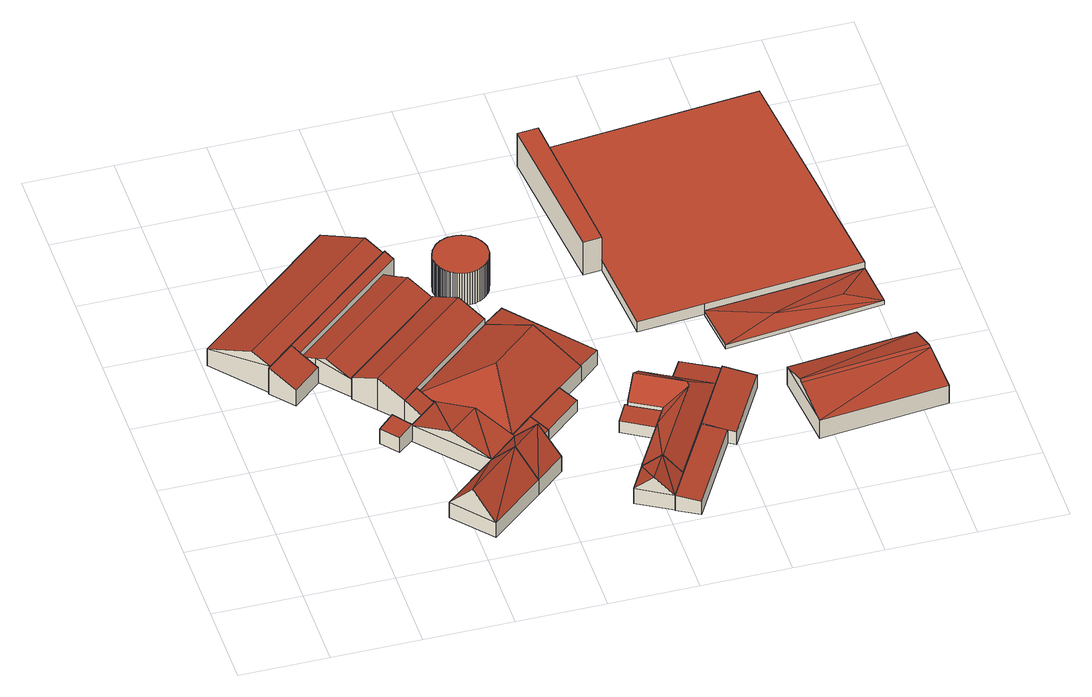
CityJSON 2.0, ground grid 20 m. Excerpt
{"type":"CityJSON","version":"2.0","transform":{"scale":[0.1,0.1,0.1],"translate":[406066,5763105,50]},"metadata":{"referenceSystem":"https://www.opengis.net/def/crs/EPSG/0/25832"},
"CityObjects":{
"building1":{"type":"Building","attributes":{"Gemeindeschluessel":"05515000","Geometrietyp2DReferenz":"3000","function":"31001_2700","roofType":"2100","measuredHeight":4.45},"geometry":[{"type":"Solid","lod":"2","boundaries":[[[[0,1,2,3]],[[4,5,1,0]],[[6,7,5,4]],[[8,9,7,6]],[[3,2,9,8]],[[6,4,0,3,8]],[[1,5,7,9,2]]]],"semantics":{"surfaces":[{"type":"WallSurface"},{"type":"RoofSurface"},{"type":"GroundSurface"}],"values":[[0,0,0,0,0,1,2]]}}]},
"building2":{"type":"Building","attributes":{"Gemeindeschluessel":"05515000","Geometrietyp2DReferenz":"3000","function":"31001_2700","roofType":"3100","measuredHeight":9.24},"geometry":[{"type":"Solid","lod":"2","boundaries":[[[[10,11,12,13]],[[14,15,11,10]],[[16,17,15,14]],[[13,12,17,16]],[[10,18,14]],[[16,19,13]],[[13,19,18,10]],[[14,18,19,16]],[[11,15,17,12]]]],"semantics":{"surfaces":[{"type":"WallSurface"},{"type":"RoofSurface"},{"type":"GroundSurface"}],"values":[[0,0,0,0,0,0,1,1,2]]}}]},
"building3":{"type":"Building","attributes":{"Gemeindeschluessel":"05515000","Geometrietyp2DReferenz":"3000","function":"51009_1610"},"children":["building3-1","building3-2"]},
"building3-1":{"type":"BuildingPart","attributes":{"roofType":"2100","measuredHeight":7.22},"parents":["building3"],"geometry":[{"type":"Solid","lod":"2","boundaries":[[[[16,20,21,22]],[[23,24,20,16]],[[25,26,27,28]],[[29,30,26,25]],[[22,21,30,29]],[[25,28,23,16,22,29]],[[20,24,27,26,30,21]],[[27,24,23,28]]]],"semantics":{"surfaces":[{"type":"WallSurface"},{"type":"RoofSurface"},{"type":"GroundSurface"},{"type":"ClosureSurface"}],"values":[[0,0,0,0,0,1,2,3]]}}]},
"building3-2":{"type":"BuildingPart","attributes":{"roofType":"2100","measuredHeight":7.38},"parents":["building3"],"geometry":[{"type":"Solid","lod":"2","boundaries":[[[[28,27,31,32]],[[33,34,24,23,35]],[[36,37,34,33]],[[32,31,37,36]],[[33,35,28,32,36]],[[27,24,34,37,31]],[[28,35,23]],[[24,27,28,23]]]],"semantics":{"surfaces":[{"type":"WallSurface"},{"type":"RoofSurface"},{"type":"GroundSurface"},{"type":"ClosureSurface"}],"values":[[0,0,0,0,1,2,0,3]]}}]},
"building4":{"type":"Building","attributes":{"Gemeindeschluessel":"05515000","Geometrietyp2DReferenz":"3000","function":"31001_1000","roofType":"3100","measuredHeight":10.42},"address":[{"country":"Germany","locality":"Münster","thoroughfareNumber":"65","thoroughfareName":"Coermühle"}],"geometry":[{"type":"Solid","lod":"2","boundaries":[[[[38,39,40,41]],[[42,43,39,38]],[[44,45,43,42]],[[41,40,45,44]],[[38,46,42]],[[44,47,41]],[[38,41,47]],[[47,46,38]],[[46,47,44]],[[44,42,46]],[[39,43,45,40]]]],"semantics":{"surfaces":[{"type":"WallSurface"},{"type":"RoofSurface"},{"type":"GroundSurface"}],"values":[[0,0,0,0,0,0,1,1,1,1,2]]}}]},
"building5":{"type":"Building","attributes":{"Gemeindeschluessel":"05515000","Geometrietyp2DReferenz":"3000","function":"51009_1610","roofType":"2100","measuredHeight":5.59},"geometry":[{"type":"Solid","lod":"2","boundaries":[[[[48,49,50,51]],[[52,53,49,48]],[[54,55,53,52]],[[51,50,55,54]],[[52,48,51,54]],[[49,53,55,50]]]],"semantics":{"surfaces":[{"type":"WallSurface"},{"type":"RoofSurface"},{"type":"GroundSurface"}],"values":[[0,0,0,0,1,2]]}}]},
"building6":{"type":"Building","attributes":{"Gemeindeschluessel":"05515000","Geometrietyp2DReferenz":"3000","function":"31001_2700","roofType":"5000","measuredHeight":7.55},"geometry":[{"type":"Solid","lod":"2","boundaries":[[[[56,57,58,59]],[[60,61,57,56]],[[62,63,61,60]],[[64,65,63,62]],[[66,67,65,64]],[[59,58,67,66]],[[68,60,56,59,66,69]],[[68,69,64,62]],[[60,68,62]],[[64,69,66]],[[57,61,63,65,67,58]]]],"semantics":{"surfaces":[{"type":"WallSurface"},{"type":"RoofSurface"},{"type":"GroundSurface"}],"values":[[0,0,0,0,0,0,1,1,0,0,2]]}}]},
"building7":{"type":"Building","attributes":{"Gemeindeschluessel":"05515000","Geometrietyp2DReferenz":"3000","function":"31001_2700","roofType":"3100","measuredHeight":10.28},"geometry":[{"type":"Solid","lod":"2","boundaries":[[[[70,71,45,44]],[[72,73,71,70]],[[41,40,73,72]],[[44,45,40,41]],[[70,74,72]],[[41,75,44]],[[75,74,70]],[[70,44,75]],[[41,72,74]],[[74,75,41]],[[71,73,40,45]]]],"semantics":{"surfaces":[{"type":"WallSurface"},{"type":"RoofSurface"},{"type":"GroundSurface"}],"values":[[0,0,0,0,0,0,1,1,1,1,2]]}}]},
"building8":{"type":"Building","attributes":{"Gemeindeschluessel":"05515000","Geometrietyp2DReferenz":"3000","function":"31001_2700"},"children":["building8-1","building8-2","building8-3"]},
"building8-1":{"type":"BuildingPart","attributes":{"roofType":"5000","measuredHeight":9.92},"parents":["building8"],"geometry":[{"type":"Solid","lod":"2","boundaries":[[[[76,77,78,79]],[[80,81,82,83,84]],[[83,82,85,86,87,88]],[[88,89,79,90,84,83]],[[89,76,79]],[[89,88,87,76]],[[80,84,91]],[[80,91,81]],[[92,93,94,95,96,97,98,99,78,77]],[[87,92,77,76]],[[86,93,92,87]],[[85,94,93,86]],[[82,95,94,85]],[[91,97,96,81]],[[84,98,97,91]],[[79,78,99,90]],[[95,82,81,96]],[[98,84,90,99]]]],"semantics":{"surfaces":[{"type":"WallSurface"},{"type":"RoofSurface"},{"type":"GroundSurface"},{"type":"ClosureSurface"}],"values":[[0,1,1,1,0,0,0,0,2,0,0,0,0,0,0,0,3,3]]}}]},
"building8-2":{"type":"BuildingPart","attributes":{"roofType":"3100","measuredHeight":8.81},"parents":["building8"],"geometry":[{"type":"Solid","lod":"2","boundaries":[[[[48,100,98,52]],[[101,102,100,48]],[[103,104,102,101]],[[105,106,104,103]],[[107,108,106,105]],[[109,90,99,108,107]],[[98,84,52]],[[105,103,101,107]],[[48,52,109,107,101]],[[100,102,104,106,108,99,98]],[[84,90,109,52]],[[98,99,90,84]]]],"semantics":{"surfaces":[{"type":"WallSurface"},{"type":"RoofSurface"},{"type":"GroundSurface"},{"type":"ClosureSurface"}],"values":[[0,0,0,0,0,0,0,1,1,2,0,3]]}}]},
"building8-3":{"type":"BuildingPart","attributes":{"roofType":"3100","measuredHeight":7.52},"parents":["building8"],"geometry":[{"type":"Solid","lod":"2","boundaries":[[[[110,111,112,44]],[[113,114,111,110]],[[115,116,114,113]],[[117,81,96,116,115]],[[70,118,95,82,119]],[[44,112,118,70]],[[70,120,121,44]],[[44,121,122]],[[121,117,122]],[[115,113,110,122,117]],[[122,110,44]],[[120,70,119]],[[121,120,119,117]],[[111,114,116,96,95,118,112]],[[81,117,119,82]],[[95,96,81,82]]]],"semantics":{"surfaces":[{"type":"WallSurface"},{"type":"RoofSurface"},{"type":"GroundSurface"},{"type":"ClosureSurface"}],"values":[[0,0,0,0,0,0,1,1,1,1,0,0,0,2,0,3]]}}]},
"building9":{"type":"Building","attributes":{"Gemeindeschluessel":"05515000","Geometrietyp2DReferenz":"3000","function":"51009_1610","roofType":"2100","measuredHeight":4.22},"geometry":[{"type":"Solid","lod":"2","boundaries":[[[[119,123,124,125]],[[126,127,123,119]],[[128,129,127,126]],[[130,131,129,128]],[[125,124,131,130]],[[128,126,119,125,130]],[[123,127,129,131,124]]]],"semantics":{"surfaces":[{"type":"WallSurface"},{"type":"RoofSurface"},{"type":"GroundSurface"}],"values":[[0,0,0,0,0,1,2]]}}]},
"building10":{"type":"Building","attributes":{"Gemeindeschluessel":"05515000","Geometrietyp2DReferenz":"3000","function":"31001_2700","roofType":"2100","measuredHeight":4.44},"geometry":[{"type":"Solid","lod":"2","boundaries":[[[[132,133,134,135]],[[128,136,133,132]],[[126,137,136,128]],[[135,134,137,126]],[[128,132,135,126]],[[133,136,137,134]]]],"semantics":{"surfaces":[{"type":"WallSurface"},{"type":"RoofSurface"},{"type":"GroundSurface"}],"values":[[0,0,0,0,1,2]]}}]},
"building11":{"type":"Building","attributes":{"Gemeindeschluessel":"05515000","Geometrietyp2DReferenz":"3000","function":"31001_2000","roofType":"3100","measuredHeight":8.17},"geometry":[{"type":"Solid","lod":"2","boundaries":[[[[138,139,140,141]],[[142,143,139,138]],[[144,145,143,142]],[[141,140,145,144]],[[138,146,142]],[[144,147,141]],[[138,141,147]],[[147,146,138]],[[146,147,144]],[[144,142,146]],[[139,143,145,140]]]],"semantics":{"surfaces":[{"type":"WallSurface"},{"type":"RoofSurface"},{"type":"GroundSurface"}],"values":[[0,0,0,0,0,0,1,1,1,1,2]]}}]},
"building12":{"type":"Building","attributes":{"Gemeindeschluessel":"05515000","Geometrietyp2DReferenz":"3000","function":"51003_1201","roofType":"1000","measuredHeight":9},"geometry":[{"type":"Solid","lod":"2","boundaries":[[[[148,149,150,151]],[[152,153,149,148]],[[154,155,153,152]],[[156,157,155,154]],[[158,159,157,156]],[[160,161,159,158]],[[162,163,161,160]],[[164,165,163,162]],[[166,167,165,164]],[[168,169,167,166]],[[170,171,169,168]],[[172,173,171,170]],[[174,175,173,172]],[[176,177,175,174]],[[178,179,177,176]],[[180,181,179,178]],[[182,183,181,180]],[[184,185,183,182]],[[186,187,185,184]],[[188,189,187,186]],[[190,191,189,188]],[[192,193,191,190]],[[194,195,193,192]],[[196,197,195,194]],[[198,199,197,196]],[[200,201,199,198]],[[202,203,201,200]],[[204,205,203,202]],[[206,207,205,204]],[[208,209,207,206]],[[210,211,209,208]],[[212,213,211,210]],[[214,215,213,212]],[[216,217,215,214]],[[218,219,217,216]],[[220,221,219,218]],[[222,223,221,220]],[[224,225,223,222]],[[226,227,225,224]],[[228,229,227,226]],[[230,231,229,228]],[[232,233,231,230]],[[234,235,233,232]],[[236,237,235,234]],[[238,239,237,236]],[[240,241,239,238]],[[242,243,241,240]],[[244,245,243,242]],[[246,247,245,244]],[[248,249,247,246]],[[250,251,249,248]],[[252,253,251,250]],[[254,255,253,252]],[[256,257,255,254]],[[258,259,257,256]],[[260,261,259,258]],[[262,263,261,260]],[[264,265,263,262]],[[266,267,265,264]],[[268,269,267,266]],[[270,271,269,268]],[[272,273,271,270]],[[274,275,273,272]],[[276,277,275,274]],[[278,279,277,276]],[[280,281,279,278]],[[282,283,281,280]],[[284,285,283,282]],[[286,287,285,284]],[[288,289,287,286]],[[290,291,289,288]],[[292,293,291,290]],[[294,295,293,292]],[[296,297,295,294]],[[298,299,297,296]],[[300,301,299,298]],[[302,303,301,300]],[[151,150,303,302]],[[300,298,296,294,292,290,288,286,284,282,280,278,276,274,272,270,268,266,264,262,260,258,256,254,252,250,248,246,244,242,240,238,236,234,232,230,228,226,224,222,220,218,216,214,212,210,208,206,204,202,200,198,196,194,192,190,188,186,184,182,180,178,176,174,172,170,168,166,164,162,160,158,156,154,152,148,151,302]],[[149,153,155,157,159,161,163,165,167,169,171,173,175,177,179,181,183,185,187,189,191,193,195,197,199,201,203,205,207,209,211,213,215,217,219,221,223,225,227,229,231,233,235,237,239,241,243,245,247,249,251,253,255,257,259,261,263,265,267,269,271,273,275,277,279,281,283,285,287,289,291,293,295,297,299,301,303,150]]]],"semantics":{"surfaces":[{"type":"WallSurface"},{"type":"RoofSurface"},{"type":"GroundSurface"}],"values":[[0,0,0,0,0,0,0,0,0,0,0,0,0,0,0,0,0,0,0,0,0,0,0,0,0,0,0,0,0,0,0,0,0,0,0,0,0,0,0,0,0,0,0,0,0,0,0,0,0,0,0,0,0,0,0,0,0,0,0,0,0,0,0,0,0,0,0,0,0,0,0,0,0,0,0,0,0,0,1,2]]}}]},
"building13":{"type":"Building","attributes":{"Gemeindeschluessel":"05515000","Geometrietyp2DReferenz":"3000","function":"31001_2700","roofType":"2100","measuredHeight":4.55},"geometry":[{"type":"Solid","lod":"2","boundaries":[[[[304,305,78,306]],[[307,308,305,304]],[[309,92,308,307]],[[310,77,92,309]],[[306,78,77,310]],[[309,307,304,306,310]],[[305,308,92,77,78]]]],"semantics":{"surfaces":[{"type":"WallSurface"},{"type":"RoofSurface"},{"type":"GroundSurface"}],"values":[[0,0,0,0,0,1,2]]}}]},
"building14":{"type":"Building","attributes":{"Gemeindeschluessel":"05515000","Geometrietyp2DReferenz":"3000","function":"31001_2700","roofType":"2100","measuredHeight":3.59},"geometry":[{"type":"Solid","lod":"2","boundaries":[[[[311,312,313,314]],[[315,316,312,311]],[[317,318,316,315]],[[319,320,318,317]],[[321,322,320,319]],[[314,313,322,321]],[[319,317,315,311,314,321]],[[312,316,318,320,322,313]]]],"semantics":{"surfaces":[{"type":"WallSurface"},{"type":"RoofSurface"},{"type":"GroundSurface"}],"values":[[0,0,0,0,0,0,1,2]]}}]},
"building15":{"type":"Building","attributes":{"Gemeindeschluessel":"05515000","Geometrietyp2DReferenz":"3000","function":"31001_2700","roofType":"5000","measuredHeight":8.17},"geometry":[{"type":"Solid","lod":"2","boundaries":[[[[323,320,322,324]],[[325,318,320,323]],[[326,316,318,325]],[[327,328,316,326]],[[329,330,328,327]],[[331,332,330,329]],[[333,334,332,331]],[[335,336,334,333]],[[324,322,336,335]],[[337,338,333,331,339]],[[339,331,329]],[[339,329,327]],[[340,339,327]],[[341,325,323,337,339,340]],[[337,323,324]],[[338,337,324]],[[324,335,338]],[[341,326,325]],[[341,340,327,326]],[[338,335,333]],[[320,318,316,328,330,332,334,336,322]]]],"semantics":{"surfaces":[{"type":"WallSurface"},{"type":"RoofSurface"},{"type":"GroundSurface"}],"values":[[0,0,0,0,0,0,0,0,0,1,1,1,1,1,1,1,1,0,0,0,2]]}}]},
"building16":{"type":"Building","attributes":{"Gemeindeschluessel":"05515000","Geometrietyp2DReferenz":"3000","function":"31001_2700"},"children":["building16-1","building16-2"]},
"building16-1":{"type":"BuildingPart","attributes":{"roofType":"2100","measuredHeight":4.21},"parents":["building16"],"geometry":[{"type":"Solid","lod":"2","boundaries":[[[[138,342,343,344]],[[141,345,342,138]],[[346,347,345,141]],[[344,343,348,349]],[[346,141,138,344,349]],[[342,345,347,348,343]],[[348,347,346,349]]]],"semantics":{"surfaces":[{"type":"WallSurface"},{"type":"RoofSurface"},{"type":"GroundSurface"},{"type":"ClosureSurface"}],"values":[[0,0,0,0,1,2,3]]}}]},
"building16-2":{"type":"BuildingPart","attributes":{"roofType":"2100","measuredHeight":4.37},"parents":["building16"],"geometry":[{"type":"Solid","lod":"2","boundaries":[[[[349,348,350,351]],[[331,352,347,346,353]],[[354,355,352,331]],[[356,357,355,354]],[[351,350,357,356]],[[354,331,353,349,351,356]],[[348,347,352,355,357,350]],[[349,353,346]],[[347,348,349,346]]]],"semantics":{"surfaces":[{"type":"WallSurface"},{"type":"RoofSurface"},{"type":"GroundSurface"},{"type":"ClosureSurface"}],"values":[[0,0,0,0,0,1,2,0,3]]}}]},
"building17":{"type":"Building","attributes":{"Gemeindeschluessel":"05515000","Geometrietyp2DReferenz":"3000","function":"31001_2700","roofType":"2100","measuredHeight":4.43},"geometry":[{"type":"Solid","lod":"2","boundaries":[[[[358,359,360,329]],[[361,355,359,358]],[[331,352,355,361]],[[329,360,352,331]],[[361,358,329,331]],[[359,355,352,360]]]],"semantics":{"surfaces":[{"type":"WallSurface"},{"type":"RoofSurface"},{"type":"GroundSurface"}],"values":[[0,0,0,0,1,2]]}}]},
"building18":{"type":"Building","attributes":{"Gemeindeschluessel":"05515000","Geometrietyp2DReferenz":"3000","function":"51003_1201"},"children":["building18-1","building18-2","building18-3"]},
"building18-1":{"type":"BuildingPart","attributes":{"roofType":"1000","measuredHeight":2.79},"parents":["building18"],"geometry":[{"type":"Solid","lod":"2","boundaries":[[[[362,363,364,365]],[[366,367,368,363,362]],[[369,370,371,372,373]],[[374,375,370,369]],[[369,373,366,362,365,374]],[[363,368,371,370,375,364]],[[367,366,373,372]],[[371,368,367,372]],[[375,374,365,364]]]],"semantics":{"surfaces":[{"type":"WallSurface"},{"type":"RoofSurface"},{"type":"GroundSurface"},{"type":"ClosureSurface"}],"values":[[0,0,0,0,1,2,0,3,3]]}}]},
"building18-2":{"type":"BuildingPart","attributes":{"roofType":"3200","measuredHeight":2.1},"parents":["building18"],"geometry":[{"type":"Solid","lod":"2","boundaries":[[[[376,377,378,379]],[[372,371,377,376]],[[379,378,368,367]],[[376,380,372]],[[367,381,379]],[[379,381,380]],[[380,376,379]],[[380,381,367]],[[367,372,380]],[[377,371,368,378]],[[371,372,367,368]]]],"semantics":{"surfaces":[{"type":"WallSurface"},{"type":"RoofSurface"},{"type":"GroundSurface"},{"type":"ClosureSurface"}],"values":[[0,0,0,1,1,1,1,1,1,2,3]]}}]},
"building18-3":{"type":"BuildingPart","attributes":{"roofType":"9999","measuredHeight":9},"parents":["building18"],"geometry":[{"type":"Solid","lod":"2","boundaries":[[[[382,383,384,385]],[[383,365,364,386,384]],[[365,383,382,374]],[[385,387,375,374,382]],[[384,386,387,385]],[[375,364,365,374]],[[364,375,387,386]]]],"semantics":{"surfaces":[{"type":"RoofSurface"},{"type":"WallSurface"},{"type":"GroundSurface"}],"values":[[0,1,1,1,1,1,2]]}}]},
"building19":{"type":"Building","attributes":{"Gemeindeschluessel":"05515000","Geometrietyp2DReferenz":"3000","function":"31001_2700","roofType":"9999","measuredHeight":7.15},"geometry":[{"type":"Solid","lod":"2","boundaries":[[[[388,389,390,391]],[[392,393,389,388]],[[394,395,393,392]],[[391,390,395,394]],[[396,397,388]],[[388,391,396]],[[388,397,398,392]],[[394,392,398]],[[398,399,394]],[[394,399,396,391]],[[397,396,399,398]],[[389,393,395,390]]]],"semantics":{"surfaces":[{"type":"WallSurface"},{"type":"RoofSurface"},{"type":"GroundSurface"}],"values":[[0,0,0,0,1,1,0,1,1,0,1,2]]}}]}
},
"vertices":[
[321,440,56],[321,440,11],[285,410,11],[285,410,51],[351,400,56],[351,400,11],[352,399,56],[352,399,11],[317,371,51],[317,371,11],
[334,1017,59],[334,1017,12],[9,742,12],[9,742,59],[435,898,86],[435,898,12],[110,623,86],[110,623,12],[406,932,105],[81,658,105],
[110,623,13],[106,620,13],[106,620,86],[171,675,86],[171,675,13],[214,623,57],[214,623,13],[185,657,13],[185,657,76],[150,568,57],[150,568,13],
[454,884,13],[454,884,76],[435,898,87],[435,898,13],[171,675,87],[439,901,87],[439,901,13],
[434,58,54],[434,58,13],[556,161,13],[556,161,54],[358,146,54],[358,146,13],[480,250,54],[480,250,13],[396,102,118],[518,206,118],
[354,463,68],[354,463,12],[383,427,12],[383,427,47],[389,493,68],[389,493,12],[420,457,47],[420,457,12],
[419,864,60],[419,864,14],[183,665,14],[183,665,60],[444,828,78],[444,828,14],[502,759,63],[502,759,14],[269,562,63],[269,562,14],[211,630,78],[211,630,14],[461,807,89],[228,610,89],
[547,307,54],[547,307,13],[622,218,54],[622,218,13],[584,263,116],[518,206,116],
[612,631,52],[612,631,9],[586,661,9],[586,661,52],[420,457,53],[419,457,52],[543,311,52],[557,479,108],[389,493,52],[595,356,52],[678,426,52],[741,479,52],[664,570,108],[612,631,71],[585,660,52],[420,457,52],[741,479,9],[678,426,9],[595,356,9],[543,311,9],[419,457,9],[420,457,9],[389,493,9],[585,660,9],
[354,463,9],[311,513,97],[311,513,9],[269,562,68],[269,562,9],[501,758,68],[501,758,9],[543,709,97],[543,709,9],[585,660,68],
[352,399,54],[352,399,9],[480,250,9],[351,400,54],[351,400,9],[383,427,54],[383,427,9],[419,457,54],[547,307,9],[543,311,54],[543,311,56],[483,382,84],[416,325,84],
[543,311,12],[547,308,12],[547,308,53],[595,356,54],[595,356,12],[624,321,40],[624,321,12],[572,277,40],[572,277,12],
[707,392,40],[707,392,10],[678,426,10],[678,426,54],[624,321,10],[595,356,10],
[815,37,53],[815,37,12],[851,100,12],[851,100,53],[738,81,53],[738,81,12],[774,144,53],[774,144,12],[776,59,94],[813,122,94],
[643,822,98],[643,822,8],[644,827,8],[644,827,98],[641,817,98],[641,817,8],[639,811,98],[639,811,8],[637,806,98],[637,806,8],[634,801,98],[634,801,8],[630,797,98],[630,797,8],[626,792,98],[626,792,8],[621,788,98],[621,788,8],[616,785,98],[616,785,8],[611,782,98],[611,782,8],[605,779,98],[605,779,8],[599,777,98],[599,777,8],[593,776,98],[593,776,8],[588,776,98],[588,776,8],[582,776,98],[582,776,8],[576,776,98],[576,776,8],[571,777,98],[571,777,8],[566,779,98],[566,779,8],[561,780,98],[561,780,8],[557,782,98],[557,782,8],[553,785,98],[553,785,8],[549,787,98],[549,787,8],[546,790,98],[546,790,8],[543,793,98],[543,793,8],[540,795,98],[540,795,8],[538,798,98],[538,798,8],[535,801,98],[535,801,8],[534,804,98],[534,804,8],[532,806,98],[532,806,8],[531,807,98],[531,807,8],[530,810,98],[530,810,8],[529,814,98],[529,814,8],[527,817,98],[527,817,8],[526,821,98],[526,821,8],[525,825,98],[525,825,8],[525,829,98],[525,829,8],[524,833,98],[524,833,8],[524,838,98],[524,838,8],[525,843,98],[525,843,8],[526,848,98],[526,848,8],[527,853,98],[527,853,8],[529,858,98],[529,858,8],[531,863,98],[531,863,8],[534,868,98],[534,868,8],[538,873,98],[538,873,8],[542,878,98],[542,878,8],[546,882,98],[546,882,8],[551,885,98],[551,885,8],[556,889,98],[556,889,8],[562,891,98],[562,891,8],[568,893,98],[568,893,8],[574,895,98],[574,895,8],[580,895,98],[580,895,8],[585,895,98],[585,895,8],[591,895,98],[591,895,8],[596,894,98],[596,894,8],[602,893,98],[602,893,8],[606,891,98],[606,891,8],[611,889,98],[611,889,8],[615,887,98],[615,887,8],[619,885,98],[619,885,8],[622,882,98],[622,882,8],[625,879,98],[625,879,8],[628,877,98],[628,877,8],[631,874,98],[631,874,8],[633,871,98],[633,871,8],[635,868,98],[635,868,8],[636,865,98],[636,865,8],[638,863,98],[638,863,8],[639,860,98],[639,860,8],[641,856,98],[641,856,8],[642,853,98],[642,853,8],[643,849,98],[643,849,8],[644,845,98],[644,845,8],[644,841,98],[644,841,8],[644,836,98],[644,836,8],[644,832,98],[644,832,8],
[634,702,50],[634,702,9],[586,661,55],[788,520,50],[788,520,9],[741,479,55],[612,631,55],
[796,347,46],[796,347,10],[772,305,10],[772,305,42],[802,344,46],[802,344,10],[801,342,46],[801,342,10],[867,305,46],[867,305,10],[843,263,42],[843,263,10],
[867,305,55],[843,263,55],[801,342,55],[802,344,55],[851,429,55],[851,429,10],[914,393,55],[914,393,10],[993,347,55],[993,347,10],[851,100,55],[851,100,10],[774,144,55],[774,144,10],[928,321,88],[813,122,88],[926,329,92],[826,386,92],[802,344,56],
[815,37,11],[864,9,11],[864,9,48],[851,100,11],[930,236,53],[930,236,11],[979,208,11],[979,208,48],
[995,199,11],[995,199,46],[993,347,11],[930,236,55],[1021,395,55],[1021,395,11],[1086,357,46],[1086,357,11],
[941,441,49],[941,441,11],[914,393,11],[1021,395,49],
[1342,1218,36],[1342,1218,8],[849,1169,8],[849,1169,36],[1402,644,36],[1402,644,19],[1402,644,8],[897,597,36],[897,597,8],[1046,611,8],[1046,611,19],[1046,611,36],[880,804,36],[880,804,8],
[1058,494,19],[1058,494,8],[1413,535,8],[1413,535,19],[1181,552,29],[1335,568,29],
[880,804,98],[849,1169,98],[803,1165,98],[839,799,98],[803,1165,8],[839,799,8],
[1436,376,62],[1436,376,13],[1148,347,13],[1148,347,62],[1454,197,62],[1454,197,13],[1166,167,62],[1166,167,13],[1155,280,84],[1443,309,84],[1444,298,84],[1156,268,84]
]}
